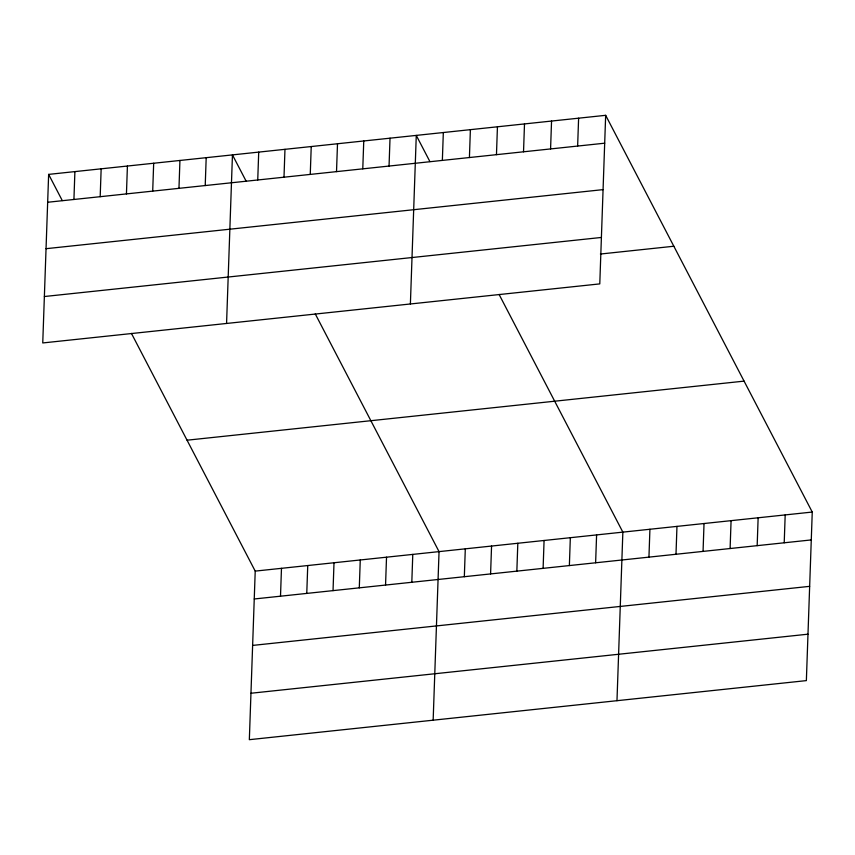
<?xml version="1.0" encoding="UTF-8"?>
<svg xmlns="http://www.w3.org/2000/svg" width="855" height="855" viewBox="0 0 855 855"><rect width="100%" height="100%" fill="white"/><g stroke="black" fill="none" stroke-linecap="round" stroke-linejoin="round"><path stroke-width="1.28" d="M48.639 174.388L42.75 342.951L599.783 283.892L605.661 115.318L48.639 174.388L62.276 200.572M73.925 199.482L74.898 171.609M100.185 196.693L101.157 168.82M126.444 193.914L127.416 166.041M152.703 191.125L153.676 163.252M178.962 188.335L179.935 160.462M205.221 185.556L206.194 157.683M226.564 323.468L232.453 154.894L246.09 181.078M257.74 179.988L258.712 152.115M131.446 333.407L255.218 571.108L249.339 739.682L806.361 680.612L812.25 512.049L605.661 115.318M283.999 177.199L284.971 149.326M280.504 596.202L281.477 568.329M310.258 174.42L311.231 146.547M306.763 593.413L307.747 565.54M336.517 171.631L337.501 143.758M333.033 590.634L334.006 562.761M362.777 168.852L363.76 140.979M359.292 587.845L360.265 559.972M389.046 166.062L390.019 138.189M385.552 585.066L386.524 557.193M410.389 303.974L416.278 135.411L429.905 161.584M411.811 582.276L412.783 554.403M442.356 160.409L443.328 132.536M433.154 720.188L439.043 551.625L315.26 313.913M469.416 157.544L470.389 129.671M464.329 576.708L465.302 548.835M496.466 154.669L497.439 126.797M490.588 573.919L491.561 546.046M523.527 151.805L524.5 123.932M516.848 571.14L517.82 543.267M550.577 148.93L551.55 121.057M543.107 568.351L544.079 540.478M577.638 146.066L578.611 118.193M569.366 565.572L570.338 537.699M595.625 562.782L596.598 534.909M616.979 700.694L622.857 532.131L499.085 294.43M648.945 557.129L649.918 529.256M675.995 554.264L676.968 526.391M703.056 551.389L704.028 523.517M730.106 548.525L731.078 520.652M757.167 545.65L758.139 517.788M784.217 542.786L785.189 514.913M47.666 202.261L604.688 143.191M46.042 248.687L603.074 189.628M44.375 296.525L601.396 237.455M600.402 254.031L673.836 246.24M187.053 440.197L744.074 381.127M255.218 571.108L812.25 512.049M254.245 598.981L811.277 539.922M252.631 645.418L809.653 586.348M250.953 693.245L807.986 634.186"/></g></svg>
